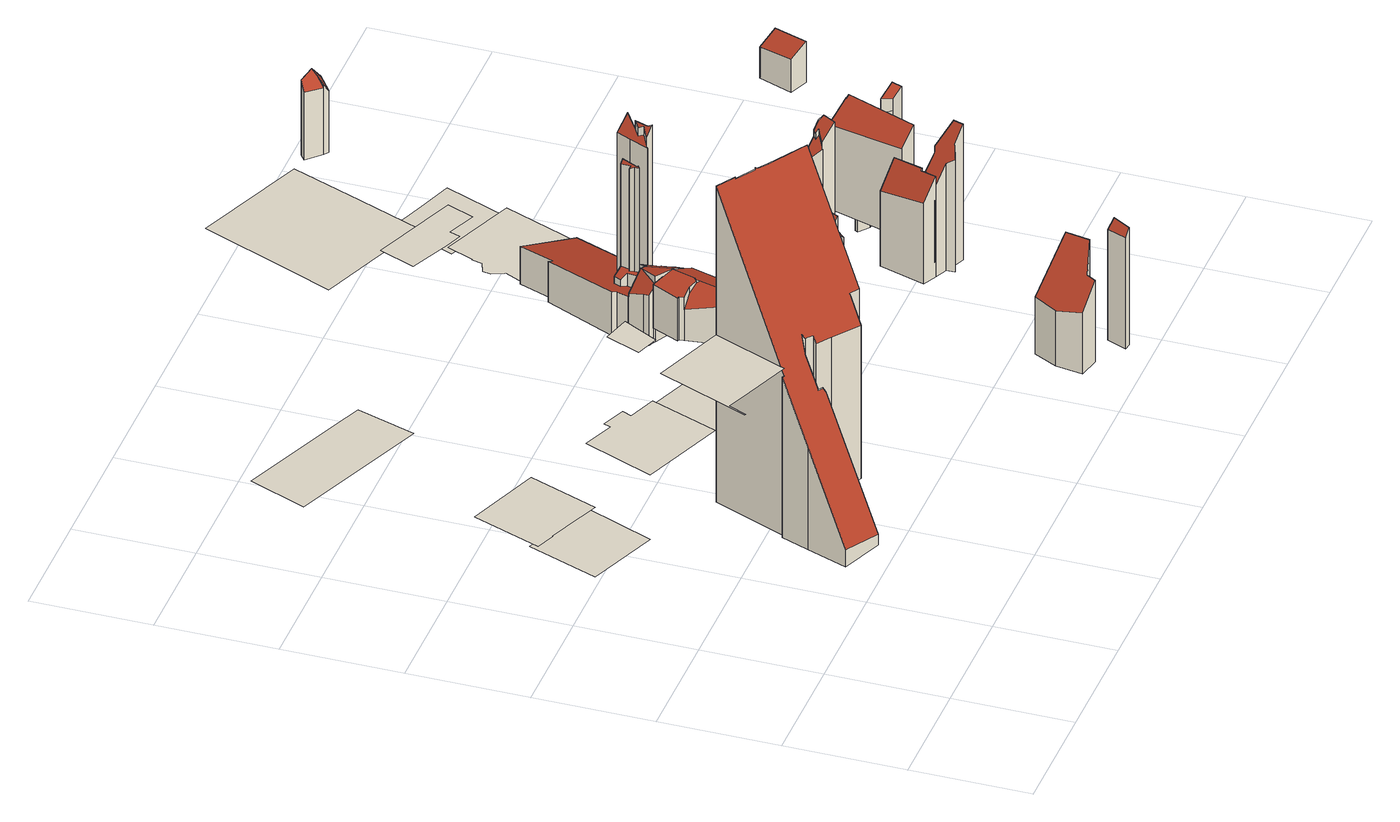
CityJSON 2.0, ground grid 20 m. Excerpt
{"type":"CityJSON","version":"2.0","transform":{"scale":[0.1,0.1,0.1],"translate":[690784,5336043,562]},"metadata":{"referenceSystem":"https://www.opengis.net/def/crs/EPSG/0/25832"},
"CityObjects":{
"building1":{"type":"Building","attributes":{"class":6,"rf_extrusion_mode":"skip","rf_force_lod11":false,"rf_h_ground":605.63,"rf_h_pc_98p":0,"rf_h_roof_50p":0,"rf_h_roof_70p":0,"rf_h_roof_max":0,"rf_h_roof_min":0,"rf_is_glass_roof":false,"rf_nodata_frac":0.997,"rf_nodata_r":0,"rf_pc_select":"_HIGHEST_YET_INSUFFICIENT_COVERAGE","rf_pc_year":2026,"rf_pointcloud_unusable":true,"rf_pt_density":36,"rf_roof_planes":0,"rf_roof_type":"no planes","rf_success":true,"rf_t_run":0,"selection_rank":8},"geometry":[{"type":"MultiSurface","lod":"0","boundaries":[[[0,1,2,3,4,5,6,7]]]}]},
"building2":{"type":"Building","attributes":{"class":6,"rf_extrusion_mode":"skip","rf_force_lod11":false,"rf_h_ground":575.28,"rf_h_pc_98p":0,"rf_h_roof_50p":0,"rf_h_roof_70p":0,"rf_h_roof_max":0,"rf_h_roof_min":0,"rf_is_glass_roof":false,"rf_nodata_frac":1,"rf_nodata_r":0,"rf_pc_select":"_HIGHEST_YET_INSUFFICIENT_COVERAGE","rf_pc_year":0,"rf_pointcloud_unusable":true,"rf_pt_density":0,"rf_roof_planes":0,"rf_roof_type":"no points","rf_success":true,"rf_t_run":0,"selection_rank":7},"geometry":[{"type":"MultiSurface","lod":"0","boundaries":[[[8,9,10,11,12,13,14,15]]]}]},
"building3":{"type":"Building","attributes":{"class":6,"rf_extrusion_mode":"standard","rf_force_lod11":false,"rf_h_ground":574.88,"rf_h_pc_98p":0,"rf_h_roof_50p":578.28,"rf_h_roof_70p":578.38,"rf_h_roof_max":578.63,"rf_h_roof_min":577.98,"rf_is_glass_roof":false,"rf_nodata_frac":0.979,"rf_nodata_r":0,"rf_pc_select":"_HIGHEST_YET_INSUFFICIENT_COVERAGE","rf_pc_year":2026,"rf_pointcloud_unusable":false,"rf_pt_density":25.73,"rf_ridgelines":0,"rf_rmse_lod22":0.695,"rf_roof_planes":1,"rf_roof_type":"slanted","rf_success":true,"rf_t_run":2,"rf_volume_lod22":12897.85,"selection_rank":10},"children":["building3-1"]},
"building3-1":{"type":"BuildingPart","parents":["building3"],"geometry":[{"type":"Solid","lod":"2.2","boundaries":[[[[16,17,18,19,20,21,22,23,24,25,26,27,28,29,30,31,32,33,34,35,36,37,38,39,40]],[[41,29,28,42]],[[43,26,25,44]],[[45,27,26,43]],[[46,17,16,47]],[[48,22,21,49]],[[50,38,37,51]],[[44,25,24,52]],[[53,23,22,48]],[[52,24,23,53]],[[49,21,20,54]],[[54,20,19,55]],[[56,18,17,46]],[[55,19,18,56]],[[47,16,40,57]],[[57,40,39,58]],[[42,28,27,45]],[[58,39,38,50]],[[51,37,36,59]],[[59,36,35,60]],[[60,35,34,61]],[[61,34,33,62]],[[63,30,29,41]],[[64,31,30,63]],[[65,32,31,64]],[[62,33,32,65]],[[62,65,64,63,41,42,45,43,44,52,53,48,49,54,55,56,46,47,57,58,50,51,59,60,61]]]],"semantics":{"surfaces":[{"type":"GroundSurface"},{"type":"WallSurface","on_footprint_edge":true},{"type":"RoofSurface","rf_azimuth":196.71,"rf_h_roof_50p":613.56,"rf_h_roof_70p":620.75,"rf_h_roof_max":633.19,"rf_h_roof_min":577.55,"rf_slope":64.67}],"values":[[0,1,1,1,1,1,1,1,1,1,1,1,1,1,1,1,1,1,1,1,1,1,1,1,1,1,2]]}}]},
"building4":{"type":"Building","attributes":{"class":6,"rf_extrusion_mode":"skip","rf_force_lod11":false,"rf_h_ground":562.53,"rf_h_pc_98p":0,"rf_h_roof_50p":0,"rf_h_roof_70p":0,"rf_h_roof_max":0,"rf_h_roof_min":0,"rf_is_glass_roof":false,"rf_nodata_frac":1,"rf_nodata_r":0,"rf_pc_select":"_HIGHEST_YET_INSUFFICIENT_COVERAGE","rf_pc_year":0,"rf_pointcloud_unusable":true,"rf_pt_density":0,"rf_roof_planes":0,"rf_roof_type":"no points","rf_success":true,"rf_t_run":0,"selection_rank":6},"geometry":[{"type":"MultiSurface","lod":"0","boundaries":[[[66,67,68,69]]]}]},
"building5":{"type":"Building","attributes":{"class":6,"rf_extrusion_mode":"skip","rf_force_lod11":false,"rf_h_ground":573.28,"rf_h_pc_98p":0,"rf_h_roof_50p":0,"rf_h_roof_70p":0,"rf_h_roof_max":0,"rf_h_roof_min":0,"rf_is_glass_roof":false,"rf_nodata_frac":1,"rf_nodata_r":0,"rf_pc_select":"_HIGHEST_YET_INSUFFICIENT_COVERAGE","rf_pc_year":0,"rf_pointcloud_unusable":true,"rf_pt_density":0,"rf_roof_planes":0,"rf_roof_type":"no points","rf_success":true,"rf_t_run":0,"selection_rank":20},"geometry":[{"type":"MultiSurface","lod":"0","boundaries":[[[70,71,72,73,74,75,76,77]]]}]},
"building6":{"type":"Building","attributes":{"class":6,"rf_extrusion_mode":"skip","rf_force_lod11":false,"rf_h_ground":574.28,"rf_h_pc_98p":0,"rf_h_roof_50p":0,"rf_h_roof_70p":0,"rf_h_roof_max":0,"rf_h_roof_min":0,"rf_is_glass_roof":false,"rf_nodata_frac":1,"rf_nodata_r":0,"rf_pc_select":"_HIGHEST_YET_INSUFFICIENT_COVERAGE","rf_pc_year":0,"rf_pointcloud_unusable":true,"rf_pt_density":0,"rf_roof_planes":0,"rf_roof_type":"no points","rf_success":true,"rf_t_run":0,"selection_rank":18},"geometry":[{"type":"MultiSurface","lod":"0","boundaries":[[[78,79,80,81,82,83,84,85]]]}]},
"building7":{"type":"Building","attributes":{"class":6,"rf_extrusion_mode":"standard","rf_force_lod11":false,"rf_h_ground":574.28,"rf_h_pc_98p":0,"rf_h_roof_50p":579.03,"rf_h_roof_70p":579.13,"rf_h_roof_max":579.23,"rf_h_roof_min":578.92,"rf_is_glass_roof":false,"rf_nodata_frac":0.935,"rf_nodata_r":0,"rf_pc_select":"_HIGHEST_YET_INSUFFICIENT_COVERAGE","rf_pc_year":2026,"rf_pointcloud_unusable":false,"rf_pt_density":235.81,"rf_ridgelines":0,"rf_rmse_lod22":0,"rf_roof_planes":2,"rf_roof_type":"slanted","rf_success":true,"rf_t_run":57,"rf_volume_lod22":0,"selection_rank":5},"geometry":[{"type":"MultiSurface","lod":"0","boundaries":[[[86,87,85,88]]]}]},
"building8":{"type":"Building","attributes":{"class":6,"rf_extrusion_mode":"skip","rf_force_lod11":false,"rf_h_ground":576.48,"rf_h_pc_98p":0,"rf_h_roof_50p":0,"rf_h_roof_70p":0,"rf_h_roof_max":0,"rf_h_roof_min":0,"rf_is_glass_roof":false,"rf_nodata_frac":1,"rf_nodata_r":0,"rf_pc_select":"_HIGHEST_YET_INSUFFICIENT_COVERAGE","rf_pc_year":0,"rf_pointcloud_unusable":true,"rf_pt_density":0,"rf_roof_planes":0,"rf_roof_type":"no points","rf_success":true,"rf_t_run":0,"selection_rank":16},"geometry":[{"type":"MultiSurface","lod":"0","boundaries":[[[89,90,91,92,93,94]]]}]},
"building9":{"type":"Building","attributes":{"class":6,"rf_extrusion_mode":"standard","rf_force_lod11":false,"rf_h_ground":573.03,"rf_h_pc_98p":0,"rf_h_roof_50p":580.42,"rf_h_roof_70p":580.98,"rf_h_roof_max":597.58,"rf_h_roof_min":576.73,"rf_h_roof_ridge":581.77,"rf_is_glass_roof":false,"rf_nodata_frac":0.198,"rf_nodata_r":0,"rf_pc_select":"_HIGHEST_YET_INSUFFICIENT_COVERAGE","rf_pc_year":2026,"rf_pointcloud_unusable":false,"rf_pt_density":381.41,"rf_ridgelines":12,"rf_rmse_lod22":1.49,"rf_roof_planes":30,"rf_roof_type":"slanted","rf_success":true,"rf_t_run":321,"rf_volume_lod22":2114.25,"selection_rank":4},"children":["building9-1"]},
"building9-1":{"type":"BuildingPart","parents":["building9"],"geometry":[{"type":"Solid","lod":"2.2","boundaries":[[[[95,96,97,98,99,100,101,102,103,104,105,106,107,108,109,110,111,112,113,114,115,116,117,118,119,120,121,122,123,124,125,126,127]],[[128,109,108,129]],[[129,108,107,130,131]],[[132,104,103,133]],[[134,135,136,137]],[[138,98,97,139]],[[140,101,100,141]],[[141,100,99,142]],[[143,144,145,135,134]],[[146,105,104,132]],[[147,106,105,146]],[[148,149,102,101,140]],[[133,103,102,149]],[[150,151,149,148]],[[152,153,154,155]],[[155,156,157]],[[156,155,154,158]],[[159,124,123,160]],[[160,123,122,161]],[[161,122,121,162]],[[163,164,165,166]],[[167,111,110,168]],[[168,110,109,128]],[[169,120,119,170,171]],[[171,170,153,152]],[[166,165,172,173]],[[174,175,176,177,178]],[[179,180,175,174]],[[181,115,114,182]],[[183,116,115,181]],[[184,185,112,111,167]],[[186,113,112,185]],[[187,188,189]],[[190,191,192]],[[182,114,113,186]],[[193,194,117,116,183]],[[195,118,117,194]],[[178,177,164,163]],[[177,176,196]],[[191,190,196]],[[173,172,144,143]],[[137,136,151,150]],[[197,198,145,144]],[[142,99,98,138,199]],[[200,127,126,201]],[[202,95,127,200]],[[201,126,125,203]],[[203,125,124,159]],[[130,107,106,147,204]],[[204,147,198,197]],[[162,121,120,169]],[[170,119,118,195]],[[188,187,194,193]],[[131,130,185,184]],[[199,138,180,179]],[[139,97,96,205]],[[205,96,95,202]],[[185,130,204,197,144,172,165,164,177,196,190,192,182,186]],[[198,147,146,132,133,149,151,136,135,145]],[[162,169,171,152,155,157,160,161]],[[194,187,189,158,154,153,170,195]],[[188,193,183,181,182,192,191]],[[131,184,167,168,128,129]],[[199,179,174,178,163,166,173,143,134,137,150,148,140,141,142]],[[205,202,200,201,203,159,160,157,156,158,189,188,191,196,176,175,180,138,139]]]],"semantics":{"surfaces":[{"type":"GroundSurface"},{"type":"WallSurface","on_footprint_edge":true},{"type":"WallSurface","on_footprint_edge":false},{"type":"RoofSurface","rf_azimuth":250.9,"rf_h_roof_50p":579.3,"rf_h_roof_70p":579.79,"rf_h_roof_max":593.51,"rf_h_roof_min":577.35,"rf_slope":26.27},{"type":"RoofSurface","rf_azimuth":177.1,"rf_h_roof_50p":578.53,"rf_h_roof_70p":578.92,"rf_h_roof_max":596.1,"rf_h_roof_min":577.55,"rf_slope":25.15},{"type":"RoofSurface","rf_azimuth":278.44,"rf_h_roof_50p":581.3,"rf_h_roof_70p":581.48,"rf_h_roof_max":581.85,"rf_h_roof_min":580.85,"rf_slope":10.55},{"type":"RoofSurface","rf_azimuth":278.09,"rf_h_roof_50p":580.51,"rf_h_roof_70p":580.93,"rf_h_roof_max":581.85,"rf_h_roof_min":579.16,"rf_slope":36.33},{"type":"RoofSurface","rf_azimuth":271.84,"rf_h_roof_50p":580.66,"rf_h_roof_70p":580.98,"rf_h_roof_max":581.63,"rf_h_roof_min":579.54,"rf_slope":30.03},{"type":"RoofSurface","rf_azimuth":146.76,"rf_h_roof_50p":578.39,"rf_h_roof_70p":578.49,"rf_h_roof_max":578.65,"rf_h_roof_min":578.11,"rf_slope":21.35},{"type":"RoofSurface","rf_azimuth":292.44,"rf_h_roof_50p":595.92,"rf_h_roof_70p":596.84,"rf_h_roof_max":598.64,"rf_h_roof_min":592.86,"rf_slope":48.34},{"type":"RoofSurface","rf_azimuth":108.58,"rf_h_roof_50p":580.41,"rf_h_roof_70p":580.9,"rf_h_roof_max":596.98,"rf_h_roof_min":578.58,"rf_slope":23.24}],"values":[[0,1,1,1,2,1,1,1,2,1,1,1,1,2,2,2,2,1,1,1,2,1,1,1,2,2,2,2,1,1,1,1,2,2,1,1,1,2,2,2,2,2,2,1,1,1,1,1,1,2,1,1,2,2,2,1,1,3,4,5,6,7,8,9,10]]}}]},
"building10":{"type":"Building","attributes":{"class":6,"rf_extrusion_mode":"standard","rf_force_lod11":false,"rf_h_ground":570.17,"rf_h_pc_98p":0,"rf_h_roof_50p":581.58,"rf_h_roof_70p":597.28,"rf_h_roof_max":603.28,"rf_h_roof_min":578.08,"rf_h_roof_ridge":581.35,"rf_is_glass_roof":false,"rf_nodata_frac":0.124,"rf_nodata_r":0,"rf_pc_select":"_HIGHEST_YET_INSUFFICIENT_COVERAGE","rf_pc_year":2026,"rf_pointcloud_unusable":false,"rf_pt_density":486.1,"rf_ridgelines":5,"rf_rmse_lod22":1.75,"rf_roof_planes":26,"rf_roof_type":"slanted","rf_success":true,"rf_t_run":207,"rf_volume_lod22":1825.06,"selection_rank":3},"children":["building10-1"]},
"building10-1":{"type":"BuildingPart","parents":["building10"],"geometry":[{"type":"Solid","lod":"2.2","boundaries":[[[[206,207,208,209,210,211,212,213,214,215,216,217,218,219,220,221,222,223,224,225,226,227,228,229,230,231,232,233,234,235]],[[236,232,231,237]],[[238,233,232,236]],[[237,231,230,239]],[[240,241,242,243]],[[239,230,229,244]],[[245,209,208,246]],[[247,248,210,209,245]],[[249,228,227,250]],[[244,229,228,249]],[[251,225,224,252]],[[253,254,226,225,251]],[[255,256,257,254,253]],[[252,224,223,258]],[[259,260,261,262]],[[263,264,260,259]],[[265,235,234,266]],[[267,206,235,265]],[[250,227,226,254]],[[268,246,208,207,269,270]],[[270,269,271,272]],[[273,274,257,256]],[[275,276,277]],[[256,255,277]],[[278,279,280,281,282]],[[283,284,248,247]],[[285,286,246,268]],[[287,221,220,288]],[[288,220,219,289]],[[290,217,216,291]],[[292,218,217,290]],[[291,216,215,293]],[[294,295,274,273]],[[258,223,222,275]],[[276,275,222,221,287]],[[296,297,298,299]],[[266,234,233,238]],[[300,301,302,264,263]],[[303,304,305,295,294]],[[306,307,213,212,308]],[[301,211,210,248]],[[293,215,214,309]],[[272,271,297,296,310]],[[281,280,304,303]],[[262,261,279,278]],[[243,242,311,312]],[[312,311,305,304]],[[313,314,286,285]],[[310,296,314,313]],[[289,219,218,292]],[[299,298,284,283]],[[264,302,241,240]],[[269,207,206,267]],[[282,281,307,306]],[[309,214,213,307]],[[308,212,211,301,300]],[[258,275,277,255,253,251,252]],[[276,287,273,256,277]],[[310,313,285,268,270,272]],[[299,283,247,245,246,286,314,296]],[[264,240,243,312,304,280,279,261,260]],[[269,267,265,266,238,236,237,239,244,249,250,254,257,274,295,305,311,242,241,302,301,248,284,298,297,271]],[[309,307,281,303,294,273,287,288,289,292,290,291,293]],[[308,300,263,259,262,278,282,306]]]],"semantics":{"surfaces":[{"type":"GroundSurface"},{"type":"WallSurface","on_footprint_edge":true},{"type":"WallSurface","on_footprint_edge":false},{"type":"RoofSurface","rf_azimuth":302.14,"rf_h_roof_50p":579.72,"rf_h_roof_70p":580.22,"rf_h_roof_max":581.94,"rf_h_roof_min":578.14,"rf_slope":49.94},{"type":"RoofSurface","rf_azimuth":60.5,"rf_h_roof_50p":581.58,"rf_h_roof_70p":581.74,"rf_h_roof_max":582.05,"rf_h_roof_min":581.1,"rf_slope":13.06},{"type":"RoofSurface","rf_azimuth":293.36,"rf_h_roof_50p":602.31,"rf_h_roof_70p":602.4,"rf_h_roof_max":602.76,"rf_h_roof_min":601.68,"rf_slope":53.89},{"type":"RoofSurface","rf_azimuth":293.29,"rf_h_roof_50p":600.31,"rf_h_roof_70p":601.03,"rf_h_roof_max":602.4,"rf_h_roof_min":599.22,"rf_slope":54.08},{"type":"RoofSurface","rf_azimuth":297.54,"rf_h_roof_50p":578.15,"rf_h_roof_70p":578.31,"rf_h_roof_max":597.4,"rf_h_roof_min":577.6,"rf_slope":19.12},{"type":"RoofSurface","rf_azimuth":109.19,"rf_h_roof_50p":574.92,"rf_h_roof_70p":576.26,"rf_h_roof_max":602.76,"rf_h_roof_min":571.58,"rf_slope":22.49},{"type":"RoofSurface","rf_azimuth":77.24,"rf_h_roof_50p":580.55,"rf_h_roof_70p":580.8,"rf_h_roof_max":581.34,"rf_h_roof_min":579.79,"rf_slope":29.15},{"type":"RoofSurface","rf_azimuth":293.41,"rf_h_roof_50p":597.4,"rf_h_roof_70p":597.49,"rf_h_roof_max":597.77,"rf_h_roof_min":596.85,"rf_slope":54.24}],"values":[[0,1,1,1,2,1,1,1,1,1,1,1,2,1,2,2,1,1,1,1,2,2,2,2,2,2,2,1,1,1,1,1,2,1,1,2,1,2,2,1,1,1,2,2,2,2,2,2,2,1,2,2,1,2,1,1,3,4,5,6,7,8,9,10]]}}]},
"building11":{"type":"Building","attributes":{"class":6,"rf_extrusion_mode":"standard","rf_force_lod11":false,"rf_h_ground":571.67,"rf_h_pc_98p":0,"rf_h_roof_50p":587.73,"rf_h_roof_70p":589.13,"rf_h_roof_max":595.63,"rf_h_roof_min":579.53,"rf_is_glass_roof":false,"rf_nodata_frac":0.529,"rf_nodata_r":0,"rf_pc_select":"_HIGHEST_YET_INSUFFICIENT_COVERAGE","rf_pc_year":2026,"rf_pointcloud_unusable":false,"rf_pt_density":406.55,"rf_ridgelines":0,"rf_rmse_lod22":5.7,"rf_roof_planes":33,"rf_roof_type":"slanted","rf_success":true,"rf_t_run":338,"rf_volume_lod22":2877.73,"selection_rank":1},"children":["building11-1","building11-2","building11-3","building11-4","building11-5","building11-6"]},
"building11-1":{"type":"BuildingPart","parents":["building11"],"geometry":[{"type":"Solid","lod":"2.2","boundaries":[[[[315,316,317,318,319,320,321,322,323,324,325,326]],[[327,316,315,328]],[[329,317,316,327]],[[330,331,332,333]],[[333,332,322,321,334]],[[335,319,318,336,337]],[[337,336,331,330]],[[328,315,326,338]],[[339,320,319,335]],[[336,318,317,329]],[[334,321,320,339]],[[340,323,322,332]],[[341,324,323,340]],[[338,326,325,342]],[[342,325,324,341]],[[334,339,335,337,330,333]],[[342,341,340,332,331,336,329,327,328,338]]]],"semantics":{"surfaces":[{"type":"GroundSurface"},{"type":"WallSurface","on_footprint_edge":true},{"type":"WallSurface","on_footprint_edge":false},{"type":"RoofSurface","rf_azimuth":293.31,"rf_h_roof_50p":587.86,"rf_h_roof_70p":588.84,"rf_h_roof_max":590.3,"rf_h_roof_min":585.21,"rf_slope":54.14},{"type":"RoofSurface","rf_azimuth":293.77,"rf_h_roof_50p":592.16,"rf_h_roof_70p":593.57,"rf_h_roof_max":596.62,"rf_h_roof_min":588.51,"rf_slope":53.06}],"values":[[0,1,1,2,1,1,2,1,1,1,1,1,1,1,1,3,4]]}}]},
"building11-2":{"type":"BuildingPart","parents":["building11"],"geometry":[{"type":"Solid","lod":"2.2","boundaries":[[[[343,344,345,346,347,348,349]],[[350,343,349,351]],[[352,346,345,353]],[[354,348,347,355]],[[355,347,346,352]],[[351,349,348,354]],[[353,345,344,356]],[[356,344,343,350]],[[356,350,351,354,355,352,353]]]],"semantics":{"surfaces":[{"type":"GroundSurface"},{"type":"WallSurface","on_footprint_edge":true},{"type":"RoofSurface","rf_azimuth":291.35,"rf_h_roof_50p":585.5,"rf_h_roof_70p":586.97,"rf_h_roof_max":590.55,"rf_h_roof_min":581.64,"rf_slope":46.82}],"values":[[0,1,1,1,1,1,1,1,2]]}}]},
"building11-3":{"type":"BuildingPart","parents":["building11"],"geometry":[{"type":"Solid","lod":"2.2","boundaries":[[[[357,358,359,360]],[[361,359,358,362]],[[363,357,360,364]],[[364,360,359,361]],[[362,358,357,363]],[[362,363,364,361]]]],"semantics":{"surfaces":[{"type":"GroundSurface"},{"type":"WallSurface","on_footprint_edge":true},{"type":"RoofSurface","rf_azimuth":292.48,"rf_h_roof_50p":592.64,"rf_h_roof_70p":592.94,"rf_h_roof_max":593.44,"rf_h_roof_min":591.71,"rf_slope":47.67}],"values":[[0,1,1,1,1,2]]}}]},
"building11-4":{"type":"BuildingPart","parents":["building11"],"geometry":[{"type":"Solid","lod":"2.2","boundaries":[[[[365,366,367,368,369,370]],[[371,370,369,372]],[[372,369,368,373]],[[373,368,367,374]],[[375,365,370,371]],[[374,367,366,376]],[[376,366,365,375]],[[376,375,371,372,373,374]]]],"semantics":{"surfaces":[{"type":"GroundSurface"},{"type":"WallSurface","on_footprint_edge":true},{"type":"RoofSurface","rf_azimuth":292.26,"rf_h_roof_50p":588.86,"rf_h_roof_70p":589.49,"rf_h_roof_max":590.48,"rf_h_roof_min":586.98,"rf_slope":34.95}],"values":[[0,1,1,1,1,1,1,2]]}}]},
"building11-5":{"type":"BuildingPart","parents":["building11"],"geometry":[{"type":"Solid","lod":"2.2","boundaries":[[[[377,378,379,380,381,382,383,384]],[[385,377,384,386]],[[387,381,380,388]],[[386,384,383,389]],[[389,383,382,390,391]],[[390,382,381,387]],[[391,390,392,393]],[[388,380,379,394]],[[394,379,378,395]],[[396,395,378,377,385]],[[393,392,397,398]],[[398,397,395,396]],[[398,396,385,386,389,391,393]],[[395,397,392,390,387,388,394]]]],"semantics":{"surfaces":[{"type":"GroundSurface"},{"type":"WallSurface","on_footprint_edge":true},{"type":"WallSurface","on_footprint_edge":false},{"type":"RoofSurface","rf_azimuth":292.31,"rf_h_roof_50p":588.59,"rf_h_roof_70p":589.01,"rf_h_roof_max":589.83,"rf_h_roof_min":587.27,"rf_slope":47.9},{"type":"RoofSurface","rf_azimuth":292.29,"rf_h_roof_50p":585.74,"rf_h_roof_70p":586.04,"rf_h_roof_max":587.87,"rf_h_roof_min":584.81,"rf_slope":47.87}],"values":[[0,1,1,1,1,1,2,1,1,1,2,2,3,4]]}}]},
"building11-6":{"type":"BuildingPart","parents":["building11"],"geometry":[{"type":"Solid","lod":"2.2","boundaries":[[[[399,400,401,402,403,404,405,406,407,408,409,410,411,412,413]],[[414,407,406,415]],[[416,409,408,417]],[[417,408,407,414]],[[415,406,405,418]],[[419,404,403,420]],[[421,422,418,423]],[[424,425,422,421]],[[426,411,410,427]],[[427,410,409,416]],[[425,413,412,428]],[[429,399,413,425,424]],[[423,418,405,404,419]],[[430,402,401,431]],[[428,412,411,426]],[[420,403,402,430]],[[431,401,400,432]],[[432,400,399,429]],[[428,426,427,416,417,414,415,418,422,425]],[[432,429,424,421,423,419,420,430,431]]]],"semantics":{"surfaces":[{"type":"GroundSurface"},{"type":"WallSurface","on_footprint_edge":true},{"type":"WallSurface","on_footprint_edge":false},{"type":"RoofSurface","rf_azimuth":266.83,"rf_h_roof_50p":579.63,"rf_h_roof_70p":579.86,"rf_h_roof_max":580.87,"rf_h_roof_min":578.92,"rf_slope":18.83},{"type":"RoofSurface","rf_azimuth":298.63,"rf_h_roof_50p":579.26,"rf_h_roof_70p":579.43,"rf_h_roof_max":579.98,"rf_h_roof_min":578.74,"rf_slope":31.81}],"values":[[0,1,1,1,1,1,2,2,1,1,1,1,1,1,1,1,1,1,3,4]]}}]},
"building12":{"type":"Building","attributes":{"class":6,"rf_extrusion_mode":"skip","rf_force_lod11":false,"rf_h_ground":578.63,"rf_h_pc_98p":0,"rf_h_roof_50p":0,"rf_h_roof_70p":0,"rf_h_roof_max":0,"rf_h_roof_min":0,"rf_is_glass_roof":false,"rf_nodata_frac":1,"rf_nodata_r":0,"rf_pc_select":"_HIGHEST_YET_INSUFFICIENT_COVERAGE","rf_pc_year":0,"rf_pointcloud_unusable":true,"rf_pt_density":0,"rf_roof_planes":0,"rf_roof_type":"no points","rf_success":true,"rf_t_run":0,"selection_rank":21},"geometry":[{"type":"MultiSurface","lod":"0","boundaries":[[[433,434,435,436,437,438,439]]]}]},
"building13":{"type":"Building","attributes":{"class":6,"rf_extrusion_mode":"skip","rf_force_lod11":false,"rf_h_ground":577.92,"rf_h_pc_98p":0,"rf_h_roof_50p":0,"rf_h_roof_70p":0,"rf_h_roof_max":0,"rf_h_roof_min":0,"rf_is_glass_roof":false,"rf_nodata_frac":1,"rf_nodata_r":0,"rf_pc_select":"_HIGHEST_YET_INSUFFICIENT_COVERAGE","rf_pc_year":0,"rf_pointcloud_unusable":true,"rf_pt_density":0,"rf_roof_planes":0,"rf_roof_type":"no points","rf_success":true,"rf_t_run":0,"selection_rank":26},"geometry":[{"type":"MultiSurface","lod":"0","boundaries":[[[440,441,442,443,444,445,446]]]}]},
"building14":{"type":"Building","attributes":{"class":6,"rf_extrusion_mode":"standard","rf_force_lod11":false,"rf_h_ground":570.78,"rf_h_pc_98p":0,"rf_h_roof_50p":0,"rf_h_roof_70p":0,"rf_h_roof_max":0,"rf_h_roof_min":0,"rf_is_glass_roof":false,"rf_nodata_frac":0.369,"rf_nodata_r":0,"rf_pc_select":"_HIGHEST_YET_INSUFFICIENT_COVERAGE","rf_pc_year":2026,"rf_pointcloud_unusable":false,"rf_pt_density":275.66,"rf_ridgelines":0,"rf_rmse_lod22":0,"rf_roof_planes":3,"rf_roof_type":"slanted","rf_success":true,"rf_t_run":95,"rf_volume_lod22":0,"selection_rank":2},"geometry":[{"type":"MultiSurface","lod":"0","boundaries":[[[447,448,449,450,451,452,453,454,455,456,457,458,459]]]}]},
"building15":{"type":"Building","attributes":{"class":6,"rf_extrusion_mode":"skip","rf_force_lod11":false,"rf_h_ground":569.17,"rf_h_pc_98p":0,"rf_h_roof_50p":0,"rf_h_roof_70p":0,"rf_h_roof_max":0,"rf_h_roof_min":0,"rf_is_glass_roof":false,"rf_nodata_frac":0.557,"rf_nodata_r":0,"rf_pc_select":"_HIGHEST_YET_INSUFFICIENT_COVERAGE","rf_pc_year":2026,"rf_pointcloud_unusable":true,"rf_pt_density":263,"rf_roof_planes":0,"rf_roof_type":"no planes","rf_success":true,"rf_t_run":62,"selection_rank":22},"geometry":[{"type":"MultiSurface","lod":"0","boundaries":[[[460,461,462,463,464,465,466,467,468,469,470]]]}]},
"building16":{"type":"Building","attributes":{"class":6,"rf_extrusion_mode":"standard","rf_force_lod11":false,"rf_h_ground":564.88,"rf_h_pc_98p":0,"rf_h_roof_50p":582.23,"rf_h_roof_70p":582.23,"rf_h_roof_max":582.23,"rf_h_roof_min":579.78,"rf_is_glass_roof":false,"rf_nodata_frac":0.366,"rf_nodata_r":0,"rf_pc_select":"_HIGHEST_YET_INSUFFICIENT_COVERAGE","rf_pc_year":2026,"rf_pointcloud_unusable":false,"rf_pt_density":97,"rf_ridgelines":0,"rf_rmse_lod22":3.39,"rf_roof_planes":5,"rf_roof_type":"slanted","rf_success":true,"rf_t_run":33,"rf_volume_lod22":450.32,"selection_rank":25},"children":["building16-1"]},
"building16-1":{"type":"BuildingPart","parents":["building16"],"geometry":[{"type":"Solid","lod":"2.2","boundaries":[[[[471,472,473,474,475,476,477]],[[478,479,474,473,480]],[[481,482,479,478]],[[480,473,472,483]],[[483,472,471,482,481]],[[482,471,477,484]],[[485,475,474,479]],[[486,476,475,485]],[[484,477,476,486]],[[483,481,478,480]],[[484,486,485,479,482]]]],"semantics":{"surfaces":[{"type":"GroundSurface"},{"type":"WallSurface","on_footprint_edge":true},{"type":"WallSurface","on_footprint_edge":false},{"type":"RoofSurface","rf_azimuth":21.59,"rf_h_roof_50p":582.22,"rf_h_roof_70p":582.22,"rf_h_roof_max":582.25,"rf_h_roof_min":582.18,"rf_slope":1.65},{"type":"RoofSurface","rf_azimuth":23.17,"rf_h_roof_50p":581.46,"rf_h_roof_70p":582.42,"rf_h_roof_max":584.52,"rf_h_roof_min":577.73,"rf_slope":55.56}],"values":[[0,1,2,1,1,1,1,1,1,3,4]]}}]},
"building17":{"type":"Building","attributes":{"class":6,"rf_extrusion_mode":"standard","rf_force_lod11":false,"rf_h_ground":569.17,"rf_h_pc_98p":0,"rf_h_roof_50p":582.17,"rf_h_roof_70p":582.63,"rf_h_roof_max":583.83,"rf_h_roof_min":581.28,"rf_is_glass_roof":false,"rf_nodata_frac":0.421,"rf_nodata_r":0,"rf_pc_select":"_HIGHEST_YET_INSUFFICIENT_COVERAGE","rf_pc_year":2026,"rf_pointcloud_unusable":false,"rf_pt_density":409.82,"rf_ridgelines":0,"rf_rmse_lod22":5.67,"rf_roof_planes":7,"rf_roof_type":"slanted","rf_success":true,"rf_t_run":104,"rf_volume_lod22":123.31,"selection_rank":27},"children":["building17-1"]},
"building17-1":{"type":"BuildingPart","parents":["building17"],"geometry":[{"type":"Solid","lod":"2.2","boundaries":[[[[487,488,489,490,491,492]],[[493,488,487,494]],[[495,496,490,489,497]],[[498,491,490,496]],[[497,489,488,493]],[[496,495,499]],[[494,487,492,500]],[[500,492,491,498]],[[499,495,497,493,494]],[[500,498,496,499,494]]]],"semantics":{"surfaces":[{"type":"GroundSurface"},{"type":"WallSurface","on_footprint_edge":true},{"type":"WallSurface","on_footprint_edge":false},{"type":"RoofSurface","rf_azimuth":144.53,"rf_h_roof_50p":582.15,"rf_h_roof_70p":582.57,"rf_h_roof_max":583.76,"rf_h_roof_min":580.96,"rf_slope":55.52},{"type":"RoofSurface","rf_azimuth":220.2,"rf_h_roof_50p":582.59,"rf_h_roof_70p":582.96,"rf_h_roof_max":583.91,"rf_h_roof_min":581.53,"rf_slope":44.3}],"values":[[0,1,1,1,1,2,1,1,3,4]]}}]},
"building18":{"type":"Building","attributes":{"class":6,"rf_extrusion_mode":"standard","rf_force_lod11":false,"rf_h_ground":564.17,"rf_h_pc_98p":0,"rf_h_roof_50p":582.13,"rf_h_roof_70p":582.13,"rf_h_roof_max":582.13,"rf_h_roof_min":582.13,"rf_is_glass_roof":false,"rf_nodata_frac":0.326,"rf_nodata_r":0,"rf_pc_select":"_HIGHEST_YET_INSUFFICIENT_COVERAGE","rf_pc_year":2026,"rf_pointcloud_unusable":false,"rf_pt_density":142.4,"rf_ridgelines":0,"rf_rmse_lod22":0,"rf_roof_planes":2,"rf_roof_type":"multiple horizontal","rf_success":true,"rf_t_run":9,"rf_volume_lod22":0,"selection_rank":30},"geometry":[{"type":"MultiSurface","lod":"0","boundaries":[[[501,502,503,504]]]}]},
"building19":{"type":"Building","attributes":{"class":6,"rf_extrusion_mode":"standard","rf_force_lod11":false,"rf_h_ground":578.58,"rf_h_pc_98p":0,"rf_h_roof_50p":585.17,"rf_h_roof_70p":585.58,"rf_h_roof_max":585.83,"rf_h_roof_min":584.38,"rf_is_glass_roof":false,"rf_nodata_frac":0.258,"rf_nodata_r":0,"rf_pc_select":"_HIGHEST_YET_INSUFFICIENT_COVERAGE","rf_pc_year":2026,"rf_pointcloud_unusable":false,"rf_pt_density":253.03,"rf_ridgelines":0,"rf_rmse_lod22":0.138,"rf_roof_planes":1,"rf_roof_type":"slanted","rf_success":true,"rf_t_run":4,"rf_volume_lod22":145.07,"selection_rank":29},"children":["building19-1"]},
"building19-1":{"type":"BuildingPart","parents":["building19"],"geometry":[{"type":"Solid","lod":"2.2","boundaries":[[[[505,506,507,508]],[[509,507,506,510]],[[511,508,507,509]],[[512,505,508,511]],[[510,506,505,512]],[[510,512,511,509]]]],"semantics":{"surfaces":[{"type":"GroundSurface"},{"type":"WallSurface","on_footprint_edge":true},{"type":"RoofSurface","rf_azimuth":299.98,"rf_h_roof_50p":585.14,"rf_h_roof_70p":585.44,"rf_h_roof_max":586,"rf_h_roof_min":584.24,"rf_slope":22.27}],"values":[[0,1,1,1,1,2]]}}]}
},
"vertices":[
[159,317,436],[210,443,436],[88,490,436],[43,379,436],[24,335,436],[26,334,436],[39,364,436],[65,354,436],
[9,658,133],[40,646,133],[40,647,133],[105,622,133],[105,621,133],[134,610,133],[178,726,133],[52,774,133],
[218,271,129],[181,175,129],[110,203,129],[136,272,129],[154,319,129],[159,317,129],[211,443,129],[252,427,129],[252,426,129],[295,409,129],[296,410,129],[301,407,129],[323,398,129],[409,365,129],[371,269,129],[349,277,129],[340,256,129],[276,282,129],[244,295,129],[247,301,129],[230,308,129],[227,313,129],[215,303,129],[206,279,129],[216,275,129],[409,365,672],[323,398,687],[296,410,695],[295,409,693],[301,407,691],[181,175,149],[218,271,366],[211,443,709],[159,317,423],[215,303,428],[227,313,456],[252,426,700],[252,427,702],[154,319,424],[136,272,318],[110,203,161],[216,275,373],[206,279,375],[230,308,447],[247,301,443],[244,295,430],[276,282,424],[371,269,454],[349,277,458],[340,256,410],
[303,681,5],[179,729,5],[134,610,5],[255,563,5],
[274,987,113],[291,1040,113],[267,1050,113],[61,1133,113],[22,1036,113],[259,941,113],[270,975,113],[271,978,113],
[442,622,123],[394,640,123],[401,656,123],[361,672,123],[357,660,123],[303,681,123],[255,563,123],[398,508,123],
[568,566,123],[439,616,123],[527,457,123],
[566,659,145],[598,718,145],[551,731,145],[528,675,145],[527,673,145],[558,662,145],
[716,548,110],[699,505,110],[701,505,110],[691,478,110],[666,417,110],[670,415,110],[664,402,110],[643,408,110],[642,409,110],[642,411,110],[614,424,110],[613,421,110],[579,434,110],[574,436,110],[575,439,110],[567,442,110],[566,446,110],[591,457,110],[595,467,110],[603,499,110],[614,544,110],[614,548,110],[629,551,110],[636,566,110],[627,634,110],[625,642,110],[622,643,110],[643,689,110],[680,671,110],[718,653,110],[704,600,110],[720,564,110],[714,549,110],[575,439,162],[574,436,161],[579,434,151],[579,434,159],[642,411,154],[642,409,153],[660,447,341],[660,447,170],[657,440,167],[657,440,341],[691,478,167],[701,505,166],[664,402,365],[670,415,365],[666,417,361],[633,438,317],[633,438,177],[633,438,167],[614,424,160],[613,421,159],[643,408,341],[643,408,152],[638,423,329],[638,423,160],[648,633,193],[648,633,182],[663,627,193],[663,627,196],[663,627,199],[669,632,197],[666,622,196],[718,653,179],[680,671,198],[643,689,190],[622,643,188],[645,468,316],[645,468,187],[631,456,179],[631,456,307],[566,446,166],[567,442,164],[625,642,189],[627,634,167],[627,634,189],[630,450,177],[630,450,309],[660,493,322],[660,493,181],[648,494,186],[648,494,193],[648,494,309],[662,497,322],[662,497,181],[614,544,178],[603,499,173],[614,548,178],[591,457,164],[591,457,161],[595,467,164],[645,554,188],[645,554,196],[652,556,193],[636,495,188],[636,495,192],[604,499,174],[629,551,187],[629,551,177],[636,566,181],[640,495,190],[615,432,168],[615,432,164],[691,478,360],[714,549,167],[720,564,167],[716,548,166],[704,600,178],[613,421,165],[699,505,167],
[763,712,82],[740,723,82],[728,728,82],[726,726,82],[740,758,82],[715,762,82],[703,735,82],[703,733,82],[703,710,82],[704,699,82],[704,697,82],[704,690,82],[705,689,82],[707,675,82],[701,661,82],[683,669,82],[647,687,82],[643,689,82],[636,693,82],[639,703,82],[647,729,82],[648,731,82],[653,750,82],[643,755,82],[696,874,82],[705,870,82],[727,929,82],[852,881,82],[774,683,82],[757,699,82],[727,929,151],[705,870,152],[852,881,96],[696,874,156],[691,767,156],[691,767,143],[685,755,144],[685,755,156],[643,755,161],[726,726,377],[728,728,378],[740,758,377],[740,758,123],[653,750,156],[648,731,155],[639,703,171],[636,693,173],[647,729,162],[647,729,155],[673,719,194],[673,719,193],[673,719,144],[643,689,182],[705,746,354],[705,746,164],[702,747,163],[702,747,350],[710,763,351],[710,763,163],[757,699,109],[774,683,99],[763,712,108],[728,728,394],[740,723,118],[740,723,411],[741,731,119],[741,731,407],[682,716,191],[682,716,140],[647,687,188],[647,687,202],[671,716,194],[702,738,355],[702,738,164],[700,730,165],[700,730,180],[700,730,356],[751,783,377],[751,783,122],[741,737,405],[741,737,389],[683,669,197],[701,661,188],[707,675,183],[704,690,183],[704,697,182],[705,689,182],[704,699,181],[687,714,189],[687,714,138],[750,754,391],[750,754,119],[768,772,114],[768,772,405],[715,762,358],[715,762,133],[710,763,135],[691,719,186],[691,719,164],[691,719,137],[703,733,358],[703,733,178],[703,735,357],[703,710,181],[750,754,406],[698,749,138],[698,749,161],[741,746,400],[741,746,385],
[963,317,97],[947,311,97],[946,325,97],[925,334,97],[901,345,97],[926,423,97],[956,411,97],[937,360,97],[961,348,97],[967,350,97],[988,327,97],[981,309,97],[947,311,302],[963,317,319],[946,325,293],[935,361,280],[935,361,261],[937,360,265],[937,360,283],[956,411,279],[901,345,245],[925,334,263],[925,334,281],[981,309,346],[926,423,234],[961,348,299],[967,350,306],[988,327,345],
[779,127,97],[849,102,97],[836,59,97],[796,50,97],[788,34,97],[753,42,97],[759,87,97],[779,127,202],[759,87,198],[796,50,248],[836,59,285],[753,42,209],[788,34,247],[849,102,281],
[849,35,97],[862,29,97],[847,0,97],[836,2,97],[847,0,313],[862,29,315],[849,35,300],[836,2,301],
[1040,408,97],[1006,416,97],[1045,545,97],[1083,530,97],[1082,529,97],[1087,527,97],[1087,527,283],[1082,529,280],[1083,530,279],[1045,545,251],[1040,408,284],[1006,416,260],
[1018,526,97],[997,539,97],[996,538,97],[988,556,97],[998,564,97],[1013,558,97],[1023,554,97],[1028,547,97],[1018,526,278],[1028,547,279],[998,564,231],[988,556,223],[1023,554,272],[1013,558,248],[1013,558,259],[1009,554,245],[1009,554,256],[996,538,239],[997,539,240],[997,539,251],[1013,550,252],[1013,550,263],
[912,525,97],[920,519,97],[898,502,97],[899,493,97],[876,464,97],[897,517,97],[904,531,97],[908,538,97],[906,547,97],[924,592,97],[928,590,97],[929,591,97],[965,577,97],[912,529,97],[911,528,97],[906,547,168],[908,538,169],[928,590,176],[924,592,175],[904,531,167],[897,517,169],[876,464,173],[910,527,173],[910,527,169],[904,531,169],[911,528,174],[911,528,169],[965,577,189],[929,591,177],[912,529,170],[912,525,175],[899,493,177],[898,502,174],[920,519,181],
[776,1060,166],[629,1118,166],[605,1058,166],[675,1027,166],[702,1017,166],[709,1035,166],[758,1015,166],
[629,1118,159],[712,1085,159],[755,1193,159],[802,1314,159],[610,1390,159],[545,1232,159],[515,1162,159],
[727,929,88],[852,881,88],[863,909,88],[903,1010,88],[776,1060,88],[758,1015,88],[756,1015,88],[752,998,88],[732,990,88],[730,977,88],[738,957,88],[740,956,88],[728,931,88],
[783,1057,72],[903,1010,72],[946,1119,72],[888,1140,72],[850,1154,72],[831,1162,72],[822,1165,72],[808,1128,72],[782,1138,72],[769,1105,72],[798,1093,72],
[1201,515,29],[1249,513,29],[1242,495,29],[1206,497,29],[1110,501,29],[1093,515,29],[1095,520,29],[1206,497,203],[1206,497,182],[1242,495,202],[1201,515,202],[1201,515,161],[1249,513,202],[1095,520,215],[1110,501,232],[1093,515,222],
[982,1347,72],[1001,1339,72],[978,1318,72],[971,1324,72],[948,1347,72],[959,1356,72],[1001,1339,193],[982,1347,218],[971,1324,200],[971,1324,194],[978,1318,186],[948,1347,196],[979,1337,209],[959,1356,210],
[1245,567,22],[1302,545,22],[1315,578,22],[1258,600,22],
[1223,665,166],[1245,722,166],[1279,709,166],[1256,652,166],[1279,709,238],[1245,722,223],[1256,652,241],[1223,665,227]
]}
